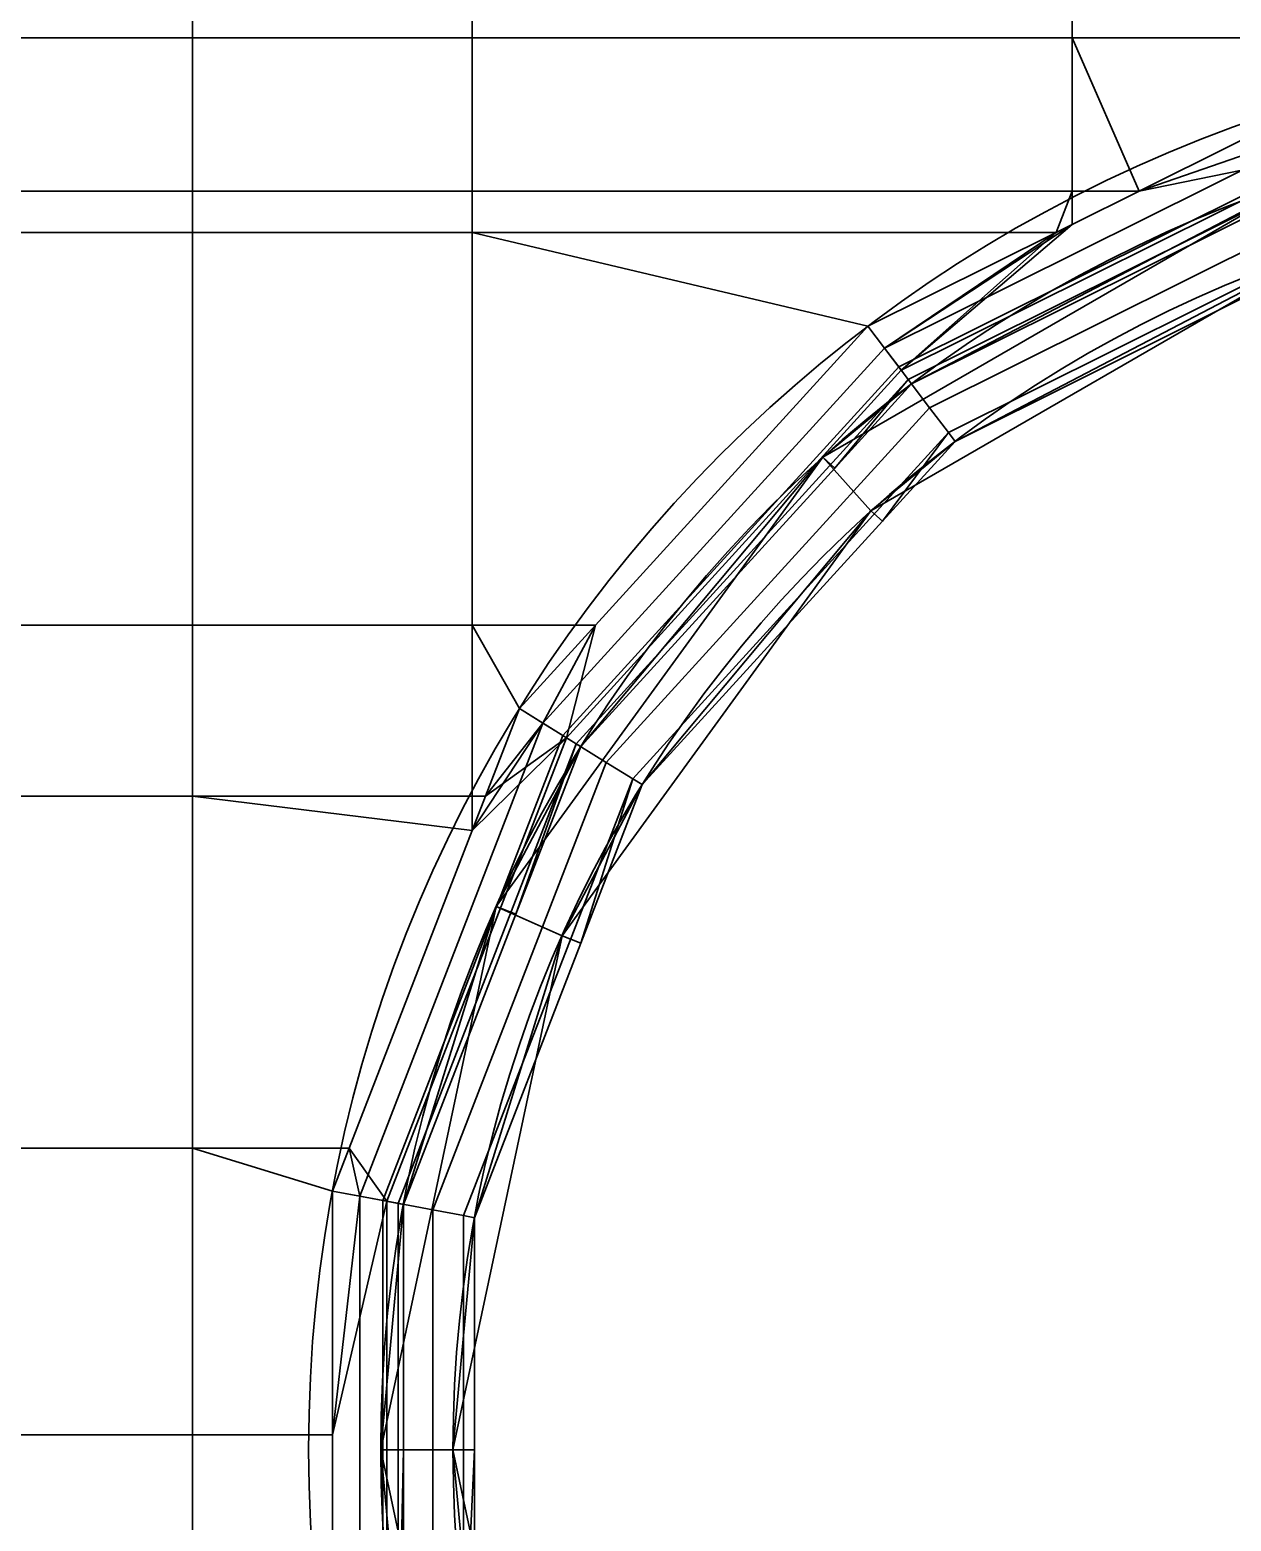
# Model space of a CAD drawing. Header units: millimetres. Extents: x 516 to 946, y 0 to 190.
# Drawn here: x 548.83 to 582.11, y 93.03 to 134.33 of the extents above; entities that cross this region are included whole.
import ezdxf

# ---------------------------------------------------------------- set-up
doc = ezdxf.new("R2010")
doc.units = ezdxf.units.MM
doc.layers.add('1', color=7, linetype='Continuous', true_color=0xffffff)

# ---------------------------------------------------------------- blocks, each defined once
blk = doc.blocks.new('UG_SURFACE_001')
at = {"layer": '1', "color": 252, "linetype": 'Continuous', "lineweight": 35}
for points in [[(37.787169, 134.602293, 3.5), (22.593468, 134.602293, 3.5), (22.593468, 134.107456, 3.5), (37.787169, 134.107456, 3.5)], [(37.787169, 134.107456, 1.5), (22.593468, 134.107456, 1.5), (22.593468, 134.602293, 1.5), (37.787169, 134.602293, 1.5)], [(45.534927, 134.602293, 3.5), (37.787169, 134.602293, 3.5), (37.787169, 134.107456, 3.5), (45.534927, 134.107456, 3.5)], [(45.534927, 134.107456, 1.5), (37.787169, 134.107456, 1.5), (37.787169, 134.602293, 1.5), (45.534927, 134.602293, 1.5)], [(62.151741, 134.602293, 3.5), (45.534927, 134.602293, 3.5), (45.534927, 134.107456, 3.5), (62.151741, 134.107456, 3.5)], [(62.151741, 134.107456, 1.5), (45.534927, 134.107456, 1.5), (45.534927, 134.602293, 1.5), (62.151741, 134.602293, 1.5)], [(70.005924, 134.602293, 3.5), (62.151741, 134.602293, 3.5), (62.151741, 134.107456, 3.5), (70.005924, 134.107456, 3.5)], [(70.005924, 134.107456, 1.5), (62.151741, 134.107456, 1.5), (62.151741, 134.602293, 1.5), (70.005924, 134.602293, 1.5)], [(37.787169, 134.107456, 3.5), (22.593468, 134.107456, 3.5), (22.593468, 129.864231, 3.5), (37.787169, 129.864231, 3.5)], [(37.787169, 129.864231, 1.5), (22.593468, 129.864231, 1.5), (22.593468, 134.107456, 1.5), (37.787169, 134.107456, 1.5)], [(45.534927, 134.107456, 3.5), (37.787169, 134.107456, 3.5), (37.787169, 129.864231, 3.5), (45.534927, 129.864231, 3.5)], [(45.534927, 129.864231, 1.5), (37.787169, 129.864231, 1.5), (37.787169, 134.107456, 1.5), (45.534927, 134.107456, 1.5)], [(62.151741, 134.107456, 3.5), (45.534927, 134.107456, 3.5), (45.534927, 129.864231, 3.5), (62.151741, 129.864231, 3.5)], [(62.151741, 129.864231, 1.5), (45.534927, 129.864231, 1.5), (45.534927, 134.107456, 1.5), (62.151741, 134.107456, 1.5)], [(62.151741, 134.107456, 3.5), (62.151741, 129.864231, 3.5), (64.011313, 129.864231, 3.5)], [(64.011313, 129.864231, 3.5), (69.327146, 132.511199, 3.5), (70.005924, 134.107456, 3.5), (62.151741, 134.107456, 3.5)], [(62.151741, 134.107456, 1.5), (70.005924, 134.107456, 1.5), (69.327146, 132.511199, 1.5), (64.011313, 129.864231, 1.5)], [(64.011313, 129.864231, 1.5), (62.151741, 129.864231, 1.5), (62.151741, 134.107456, 1.5)], [(69.536597, 131.775051, 3.652241), (69.327146, 132.511199, 3.5), (64.011313, 129.864231, 3.5)], [(64.011313, 129.864231, 1.5), (69.327146, 132.511199, 1.5), (69.746047, 131.038904, 1.804482)], [(64.011313, 129.864231, 3.5), (62.151741, 128.938273, 3.5), (56.958485, 125.5119, 3.652241), (69.536597, 131.775051, 3.652241)], [(57.349503, 124.994107, 4.085787), (69.714159, 131.150976, 4.085787), (69.536597, 131.775051, 3.652241), (56.958485, 125.5119, 3.652241)], [(57.610773, 124.648131, 4.734633), (69.832809, 130.733982, 4.734633), (69.714159, 131.150976, 4.085787), (57.349503, 124.994107, 4.085787)], [(69.746047, 131.038904, 1.804482), (57.419721, 124.901123, 1.804482), (62.151741, 128.938273, 1.5), (64.011313, 129.864231, 1.5)], [(57.419721, 124.901123, 1.804482), (69.746047, 131.038904, 1.804482), (70.101179, 129.790753, 2.671573), (58.201756, 123.865537, 2.671573)], [(69.832809, 130.733982, 4.734633), (57.610773, 124.648131, 4.734633), (57.702519, 124.526635, 5.5), (68.667278, 129.986435, 5.5)], [(57.702519, 124.526635, 5.5), (55.242166, 122.496359, 11.5), (68.566374, 130.189091, 11.5)], [(68.566374, 130.189091, 11.5), (55.242166, 122.496359, 11.5), (56.580428, 121.010073, 11.5), (69.184408, 128.286973, 11.5)], [(68.566374, 130.189091, 11.5), (68.667278, 129.986435, 5.5), (57.702519, 124.526635, 5.5)], [(37.787169, 129.864231, 3.5), (22.593468, 129.864231, 3.5), (22.593468, 128.719792, 3.5), (37.787169, 128.719792, 3.5)], [(37.787169, 128.719792, 1.5), (22.593468, 128.719792, 1.5), (22.593468, 129.864231, 1.5), (37.787169, 129.864231, 1.5)], [(45.534927, 129.864231, 3.5), (37.787169, 129.864231, 3.5), (37.787169, 128.719792, 3.5), (45.534927, 128.719792, 3.5)], [(45.534927, 128.719792, 1.5), (37.787169, 128.719792, 1.5), (37.787169, 129.864231, 1.5), (45.534927, 129.864231, 1.5)], [(62.151741, 129.864231, 3.5), (45.534927, 129.864231, 3.5), (45.534927, 128.719792, 3.5), (61.712984, 128.719792, 3.5)], [(61.712984, 128.719792, 1.5), (45.534927, 128.719792, 1.5), (45.534927, 129.864231, 1.5), (62.151741, 129.864231, 1.5)], [(58.201756, 123.865537, 2.671573), (70.101179, 129.790753, 2.671573), (70.338473, 128.95675, 3.969266), (58.724295, 123.173587, 3.969266)], [(61.712984, 128.719792, 3.5), (62.151741, 128.938273, 3.5), (62.151741, 129.864231, 3.5)], [(62.151741, 129.864231, 1.5), (62.151741, 128.938273, 1.5), (61.712984, 128.719792, 1.5)], [(64.011313, 129.864231, 3.5), (62.151741, 129.864231, 3.5), (62.151741, 128.938273, 3.5)], [(62.151741, 128.938273, 1.5), (62.151741, 129.864231, 1.5), (64.011313, 129.864231, 1.5)], [(56.958485, 125.5119, 3.652241), (62.151741, 128.938273, 3.5), (61.712984, 128.719792, 3.5)], [(61.712984, 128.719792, 1.5), (62.151741, 128.938273, 1.5), (57.419721, 124.901123, 1.804482)], [(69.279857, 128.095284, 5.5), (58.907788, 122.930601, 5.5), (58.724295, 123.173587, 3.969266), (70.338473, 128.95675, 3.969266)], [(37.787169, 128.719792, 3.5), (22.593468, 128.719792, 3.5), (22.593468, 117.845915, 3.5), (37.787169, 117.845915, 3.5)], [(37.787169, 117.845915, 1.5), (22.593468, 117.845915, 1.5), (22.593468, 128.719792, 1.5), (37.787169, 128.719792, 1.5)], [(45.534927, 128.719792, 3.5), (37.787169, 128.719792, 3.5), (37.787169, 117.845915, 3.5), (45.534927, 117.845915, 3.5)], [(45.534927, 117.845915, 1.5), (37.787169, 117.845915, 1.5), (37.787169, 128.719792, 1.5), (45.534927, 128.719792, 1.5)], [(45.534927, 128.719792, 3.5), (45.534927, 117.845915, 3.5), (48.951991, 117.845915, 3.5), (56.49725, 126.122668, 3.5)], [(56.49725, 126.122668, 3.5), (61.712984, 128.719792, 3.5), (45.534927, 128.719792, 3.5)], [(45.534927, 128.719792, 1.5), (61.712984, 128.719792, 1.5), (56.49725, 126.122668, 1.5)], [(56.49725, 126.122668, 1.5), (48.951991, 117.845915, 1.5), (45.534927, 117.845915, 1.5), (45.534927, 128.719792, 1.5)], [(61.712984, 128.719792, 3.5), (56.49725, 126.122668, 3.5), (56.958485, 125.5119, 3.652241)], [(57.419721, 124.901123, 1.804482), (56.49725, 126.122668, 1.5), (61.712984, 128.719792, 1.5)], [(69.184408, 128.286973, 11.5), (56.580428, 121.010073, 11.5), (58.907788, 122.930601, 5.5)], [(58.907788, 122.930601, 5.5), (69.279857, 128.095284, 5.5), (69.184408, 128.286973, 11.5)], [(47.492258, 115.127943, 3.652241), (56.958485, 125.5119, 3.652241), (56.49725, 126.122668, 3.5), (48.951991, 117.845915, 3.5)], [(48.951991, 117.845915, 1.5), (56.49725, 126.122668, 1.5), (57.419721, 124.901123, 1.804482), (48.142988, 114.725024, 1.804482)], [(48.043922, 114.786364, 4.085787), (57.349503, 124.994107, 4.085787), (56.958485, 125.5119, 3.652241), (47.492258, 115.127943, 3.652241)], [(48.412528, 114.558138, 4.734633), (57.610773, 124.648131, 4.734633), (57.349503, 124.994107, 4.085787), (48.043922, 114.786364, 4.085787)], [(48.142988, 114.725024, 1.804482), (57.419721, 124.901123, 1.804482), (58.201756, 123.865537, 2.671573), (49.246307, 114.04188, 2.671573)], [(57.610773, 124.648131, 4.734633), (48.412528, 114.558138, 4.734633), (48.541967, 114.477992, 5.5), (55.575039, 122.192904, 5.5)], [(57.702519, 124.526635, 5.5), (55.575039, 122.192904, 5.5), (55.242166, 122.496359, 11.5)], [(55.575039, 122.192904, 5.5), (57.702519, 124.526635, 5.5), (57.610773, 124.648131, 4.734633)], [(49.246307, 114.04188, 2.671573), (58.201756, 123.865537, 2.671573), (58.724295, 123.173587, 3.969266), (49.983524, 113.585413, 3.969266)], [(56.895308, 120.723017, 5.5), (50.242402, 113.425128, 5.5), (49.983524, 113.585413, 3.969266), (58.724295, 123.173587, 3.969266)], [(58.724295, 123.173587, 3.969266), (58.907788, 122.930601, 5.5), (56.895308, 120.723017, 5.5)], [(56.580428, 121.010073, 11.5), (56.895308, 120.723017, 5.5), (58.907788, 122.930601, 5.5)], [(48.541967, 114.477992, 5.5), (46.198819, 110.049255, 11.5), (55.242166, 122.496359, 11.5)], [(48.02591, 109.235786, 11.5), (56.580428, 121.010073, 11.5), (55.242166, 122.496359, 11.5), (46.198819, 110.049255, 11.5)], [(55.242166, 122.496359, 11.5), (55.575039, 122.192904, 5.5), (48.541967, 114.477992, 5.5)], [(56.580428, 121.010073, 11.5), (48.02591, 109.235786, 11.5), (50.242402, 113.425128, 5.5)], [(50.242402, 113.425128, 5.5), (56.895308, 120.723017, 5.5), (56.580428, 121.010073, 11.5)], [(37.787169, 117.845915, 3.5), (22.593468, 117.845915, 3.5), (22.593468, 113.101698, 3.5), (37.787169, 113.101698, 3.5)], [(37.787169, 113.101698, 1.5), (22.593468, 113.101698, 1.5), (22.593468, 117.845915, 1.5), (37.787169, 117.845915, 1.5)], [(45.534927, 117.845915, 3.5), (37.787169, 117.845915, 3.5), (37.787169, 113.101698, 3.5), (45.534927, 113.101698, 3.5)], [(45.534927, 113.101698, 1.5), (37.787169, 113.101698, 1.5), (37.787169, 117.845915, 1.5), (45.534927, 117.845915, 1.5)], [(45.534927, 117.845915, 3.5), (45.534927, 113.101698, 3.5), (45.900472, 113.101698, 3.5), (46.841532, 115.530856, 3.5)], [(46.841532, 115.530856, 3.5), (48.951991, 117.845915, 3.5), (45.534927, 117.845915, 3.5)], [(45.534927, 117.845915, 1.5), (48.951991, 117.845915, 1.5), (46.841532, 115.530856, 1.5)], [(46.841532, 115.530856, 1.5), (45.900472, 113.101698, 1.5), (45.534927, 113.101698, 1.5), (45.534927, 117.845915, 1.5)], [(48.951991, 117.845915, 3.5), (46.841532, 115.530856, 3.5), (47.492258, 115.127943, 3.652241)], [(48.142988, 114.725024, 1.804482), (46.841532, 115.530856, 1.5), (48.951991, 117.845915, 1.5)], [(47.492258, 115.127943, 3.652241), (46.841532, 115.530856, 3.5), (45.900472, 113.101698, 3.5)], [(45.900472, 113.101698, 1.5), (46.841532, 115.530856, 1.5), (48.142988, 114.725024, 1.804482)], [(45.534927, 112.15812, 3.5), (42.123303, 103.351697, 3.5), (42.416383, 102.025598, 3.652241), (47.492258, 115.127943, 3.652241)], [(43.054182, 101.906367, 4.085787), (48.043922, 114.786364, 4.085787), (47.492258, 115.127943, 3.652241), (42.416383, 102.025598, 3.652241)], [(45.900472, 113.101698, 3.5), (45.534927, 112.15812, 3.5), (47.492258, 115.127943, 3.652241)], [(48.142988, 114.725024, 1.804482), (43.16872, 101.884961, 1.804482), (42.123303, 103.351697, 1.5), (45.534927, 112.15812, 1.5)], [(43.480348, 101.826705, 4.734633), (48.412528, 114.558138, 4.734633), (48.043922, 114.786364, 4.085787), (43.054182, 101.906367, 4.085787)], [(43.16872, 101.884961, 1.804482), (48.142988, 114.725024, 1.804482), (49.246307, 114.04188, 2.671573), (44.444315, 101.646513, 2.671573)], [(48.412528, 114.558138, 4.734633), (43.480348, 101.826705, 4.734633), (43.629996, 101.798736, 5.5), (46.744388, 109.837905, 5.5)], [(48.142988, 114.725024, 1.804482), (45.534927, 112.15812, 1.5), (45.900472, 113.101698, 1.5)], [(48.541967, 114.477992, 5.5), (46.744388, 109.837905, 5.5), (46.198819, 110.049255, 11.5)], [(46.744388, 109.837905, 5.5), (48.541967, 114.477992, 5.5), (48.412528, 114.558138, 4.734633)], [(44.444315, 101.646513, 2.671573), (49.246307, 114.04188, 2.671573), (49.983524, 113.585413, 3.969266), (45.296643, 101.487182, 3.969266)], [(48.541985, 109.03585, 5.5), (45.59594, 101.431236, 5.5), (45.296643, 101.487182, 3.969266), (49.983524, 113.585413, 3.969266)], [(48.02591, 109.235786, 11.5), (48.541985, 109.03585, 5.5), (50.242402, 113.425128, 5.5)], [(49.983524, 113.585413, 3.969266), (50.242402, 113.425128, 5.5), (48.541985, 109.03585, 5.5)], [(37.787169, 113.101698, 3.5), (22.593468, 113.101698, 3.5), (22.593468, 103.351697, 3.5), (37.787169, 103.351697, 3.5)], [(37.787169, 103.351697, 1.5), (22.593468, 103.351697, 1.5), (22.593468, 113.101698, 1.5), (37.787169, 113.101698, 1.5)], [(37.787169, 113.101698, 3.5), (37.787169, 103.351697, 3.5), (42.123303, 103.351697, 3.5), (45.534927, 112.15812, 3.5)], [(45.534927, 112.15812, 3.5), (45.534927, 113.101698, 3.5), (37.787169, 113.101698, 3.5)], [(37.787169, 113.101698, 1.5), (45.534927, 113.101698, 1.5), (45.534927, 112.15812, 1.5)], [(45.534927, 112.15812, 1.5), (42.123303, 103.351697, 1.5), (37.787169, 103.351697, 1.5), (37.787169, 113.101698, 1.5)], [(45.900472, 113.101698, 3.5), (45.534927, 113.101698, 3.5), (45.534927, 112.15812, 3.5)], [(45.534927, 112.15812, 1.5), (45.534927, 113.101698, 1.5), (45.900472, 113.101698, 1.5)], [(43.629996, 101.798736, 5.5), (43.000001, 94.999999, 11.5), (46.198819, 110.049255, 11.5)], [(46.198819, 110.049255, 11.5), (43.000001, 94.999999, 11.5), (45.000002, 94.999999, 11.5), (48.02591, 109.235786, 11.5)], [(46.198819, 110.049255, 11.5), (46.744388, 109.837905, 5.5), (43.629996, 101.798736, 5.5)], [(48.02591, 109.235786, 11.5), (45.000002, 94.999999, 11.5), (45.59594, 101.431236, 5.5)], [(45.59594, 101.431236, 5.5), (48.541985, 109.03585, 5.5), (48.02591, 109.235786, 11.5)], [(37.787169, 103.351697, 3.5), (22.593468, 103.351697, 3.5), (22.593468, 95.420301, 3.5), (37.787169, 95.420301, 3.5)], [(37.787169, 95.420301, 1.5), (22.593468, 95.420301, 1.5), (22.593468, 103.351697, 1.5), (37.787169, 103.351697, 1.5)], [(37.787169, 103.351697, 3.5), (37.787169, 95.420301, 3.5), (41.664049, 95.420301, 3.5), (41.664049, 102.166228, 3.5)], [(41.664049, 102.166228, 3.5), (42.123303, 103.351697, 3.5), (37.787169, 103.351697, 3.5)], [(37.787169, 103.351697, 1.5), (42.123303, 103.351697, 1.5), (41.664049, 102.166228, 1.5)], [(41.664049, 102.166228, 1.5), (41.664049, 95.420301, 1.5), (37.787169, 95.420301, 1.5), (37.787169, 103.351697, 1.5)], [(42.123303, 103.351697, 3.5), (41.664049, 102.166228, 3.5), (42.416383, 102.025598, 3.652241)], [(43.16872, 101.884961, 1.804482), (41.664049, 102.166228, 1.5), (42.123303, 103.351697, 1.5)], [(42.416383, 102.025598, 3.652241), (41.664049, 102.166228, 3.5), (41.664049, 95.420301, 3.5)], [(41.664049, 95.420301, 1.5), (41.664049, 102.166228, 1.5), (43.16872, 101.884961, 1.804482)], [(42.416383, 87.974407, 3.652241), (42.416383, 102.025598, 3.652241), (41.664049, 95.420301, 3.5), (41.664049, 90.379037, 3.5)], [(43.054182, 88.093631, 4.085787), (43.054182, 101.906367, 4.085787), (42.416383, 102.025598, 3.652241), (42.416383, 87.974407, 3.652241)], [(41.664049, 90.379037, 1.5), (41.664049, 95.420301, 1.5), (43.16872, 101.884961, 1.804482), (43.16872, 88.115044, 1.804482)], [(43.629996, 101.798736, 5.5), (43.629996, 94.999999, 5.5), (43.000001, 94.999999, 11.5)], [(43.480348, 88.173293, 4.734633), (43.480348, 101.826705, 4.734633), (43.054182, 101.906367, 4.085787), (43.054182, 88.093631, 4.085787)], [(43.16872, 88.115044, 1.804482), (43.16872, 101.884961, 1.804482), (44.444315, 101.646513, 2.671573), (44.444315, 88.353492, 2.671573)], [(43.629996, 94.999999, 5.5), (43.629996, 101.798736, 5.5), (43.480348, 101.826705, 4.734633), (43.480348, 88.173293, 4.734633)], [(44.444315, 88.353492, 2.671573), (44.444315, 101.646513, 2.671573), (45.296643, 101.487182, 3.969266), (45.296643, 88.512816, 3.969266)], [(45.000002, 94.999999, 11.5), (45.59594, 94.999999, 5.5), (45.59594, 101.431236, 5.5)], [(45.296643, 88.512816, 3.969266), (45.296643, 101.487182, 3.969266), (45.59594, 101.431236, 5.5), (45.59594, 94.999999, 5.5)], [(37.787169, 95.420301, 3.5), (22.593468, 95.420301, 3.5), (22.593468, 90.379037, 3.5), (37.787169, 90.379037, 3.5)], [(37.787169, 90.379037, 1.5), (22.593468, 90.379037, 1.5), (22.593468, 95.420301, 1.5), (37.787169, 95.420301, 1.5)], [(41.664049, 95.420301, 3.5), (37.787169, 95.420301, 3.5), (37.787169, 90.379037, 3.5), (41.664049, 90.379037, 3.5)], [(41.664049, 90.379037, 1.5), (37.787169, 90.379037, 1.5), (37.787169, 95.420301, 1.5), (41.664049, 95.420301, 1.5)], [(46.198819, 79.950742, 11.5), (43.000001, 94.999999, 11.5), (43.629996, 88.20127, 5.5)], [(43.000001, 94.999999, 11.5), (43.629996, 94.999999, 5.5), (43.629996, 88.20127, 5.5)], [(48.02591, 80.764219, 11.5), (45.000002, 94.999999, 11.5), (43.000001, 94.999999, 11.5), (46.198819, 79.950742, 11.5)], [(43.480348, 88.173293, 4.734633), (43.629996, 88.20127, 5.5), (43.629996, 94.999999, 5.5)], [(45.59594, 88.568769, 5.5), (45.000002, 94.999999, 11.5), (48.02591, 80.764219, 11.5)], [(45.59594, 88.568769, 5.5), (45.59594, 94.999999, 5.5), (45.000002, 94.999999, 11.5)], [(45.59594, 94.999999, 5.5), (45.59594, 88.568769, 5.5), (45.296643, 88.512816, 3.969266)]]:
    blk.add_3dface(points, dxfattribs=at)
blk = doc.blocks.new('1стенка_MODEL')
at = {"layer": '1', "color": 252, "linetype": 'Continuous', "lineweight": 35, "extrusion": (0, 0, -1)}
for centre, radius in [((-80, 95, -3.5), 39), ((-80, 95, -5.5), 35)]:
    blk.add_circle(centre, radius, dxfattribs=at)
at = {"layer": '1', "color": 252, "linetype": 'Continuous', "lineweight": 35}
for centre, radius in [((80, 95, 1.5), 39), ((80, 95, 5.5), 37), ((80, 95, 11.5), 37), ((80, 95, 11.5), 35)]:
    blk.add_circle(centre, radius, dxfattribs=at)
blk.add_blockref('UG_SURFACE_001', (0, 0), dxfattribs=at)
blk = doc.blocks.new('UG_SURFACE_002')
at = {"layer": '1', "color": 252, "linetype": 'Continuous', "lineweight": 35}
for points in [[(411.854982, 119.865932, 5.446716), (7.670435, 169.493556, 5.446716), (7.557361, 169.278637, 5.294975), (411.920667, 119.629063, 5.294975)], [(7.670435, 169.493556, 5.446716), (411.854982, 119.865932, 5.446716), (216.667414, 144.101843, 5.5), (201.001778, 146.025345, 5.5)], [(411.964566, 119.470797, 5.067878), (7.481808, 169.135034, 5.067878), (7.455277, 169.084609, 4.8), (411.979973, 119.415216, 4.8)], [(149.334699, 151.664004, 3.5), (161.549926, 150.164157, 3.5), (411.979973, 119.415216, 4.8), (7.455277, 169.084609, 4.8)], [(411.920667, 119.629063, 5.294975), (7.557361, 169.278637, 5.294975), (7.481808, 169.135034, 5.067878), (411.964566, 119.470797, 5.067878)]]:
    blk.add_3dface(points, dxfattribs=at)
blk = doc.blocks.new('3пояс_верхний_MODEL')
at = {"layer": '1', "color": 252, "linetype": 'Continuous', "lineweight": 35}
blk.add_blockref('UG_SURFACE_002', (0, 0), dxfattribs=at)

msp = doc.modelspace()

# ---------------------------------------------------------------- block references
at = {"layer": '1', "color": 163, "linetype": 'Continuous', "lineweight": 70}
for name in ['1стенка_MODEL', '3пояс_верхний_MODEL']:
    msp.add_blockref(name, (515.550342, 0), dxfattribs=at)

doc.saveas('drawing.dxf')
